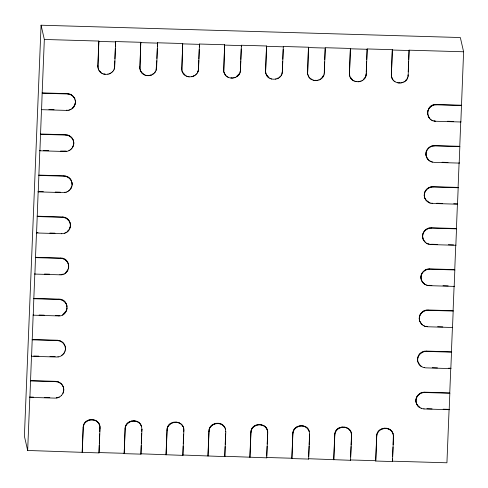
<?xml version="1.0" encoding="UTF-8"?>
<svg xmlns="http://www.w3.org/2000/svg" width="488" height="488" viewBox="0 0 488 488"><rect width="100%" height="100%" fill="white"/><g stroke="black" fill="none" stroke-linecap="round" stroke-linejoin="round"><path stroke-width="0.73" d="M461.435 105.213L436.278 104.475C425.426 103.584 424.834 121.414 435.686 121.256L460.843 121.994L463.6 51.777L460.337 37.533L41.071 25.211L24.4 436.223L27.663 450.467L99.015 452.907L100.016 428.244C101.04 417.399 83.241 416.618 83.167 427.409L82.167 452.071M27.663 450.467L29.829 397.037L33.532 397.147M63.782 389.467L63.532 387.777C65.026 392.956 60.384 398.446 55.065 398.116L29.908 397.378L31.5 355.935L31.574 356.277L56.73 357.021C62.049 357.35 66.691 351.86 65.197 346.675L65.453 348.365M31.574 356.277L33.166 314.833L33.245 315.181L58.401 315.919C69.241 316.803 69.894 298.967 58.987 299.132L33.831 298.394L34.831 273.731L34.91 274.079L60.067 274.817C70.912 275.702 71.559 257.865 60.652 258.03L35.502 257.292L36.502 232.636L37.979 232.678M70.278 223.718L69.802 222.077C72.279 227.457 67.637 234.124 61.732 233.715L36.576 232.977L38.168 191.534L43.347 191.686M72.12 183.964L71.864 182.274C73.359 187.453 68.716 192.943 63.403 192.614L38.247 191.876L39.833 150.432L39.912 150.774L65.069 151.512C70.388 151.841 75.03 146.351 73.535 141.172L73.786 142.862M39.912 150.774L41.504 109.33L41.578 109.672L66.734 110.416C72.053 110.739 76.695 105.255 75.201 100.071L75.28 100.412C74.646 96.63 71.144 93.696 67.326 93.629L42.169 92.891L44.335 39.461L41.071 25.211M33.245 315.181L33.831 298.394M34.91 274.079L35.502 257.292M41.578 109.672L42.169 92.891M65.374 348.023L65.398 349.725M68.448 268.851L68.533 264.472M69.613 229.024L70.321 226.078L70.199 223.376M72.041 183.616L72.065 185.318M73.706 142.514L73.731 144.216M140.77 42.291L139.903 68.656L140.77 42.291L115.613 41.553L114.692 66.557C114.741 75.719 100.095 77.427 98.186 68.405L98.265 68.747L97.838 65.721L98.838 41.059L44.335 39.461M82.246 452.413L83.247 427.75C83.204 418.777 97.399 416.844 99.668 425.56L99.595 425.219M97.899 67.076L97.978 67.423L98.838 41.059M99.015 452.907L99.241 445.087M99.302 443.592L99.698 433.881M99.784 431.636L99.881 426.543L99.961 426.89M114.521 67.905L114.82 60.982M114.912 58.743L115.339 48.282M115.4 46.787L115.613 41.553M141.52 426.451L141.941 429.477L140.941 454.139L124.172 453.645L125.093 428.641C125.038 419.473 139.696 417.783 141.599 426.793L141.014 425.194M124.172 453.645L125.172 428.983C125.142 420.729 137.708 418.002 141.093 425.536M140.941 454.139L141.197 445.575M141.288 443.33L141.685 433.618M141.776 431.374L141.868 429.135L141.941 429.477M140.697 71.236L140.111 69.638C141.721 77.263 153.58 77.745 156.05 70.443L156.813 60.719M156.898 58.481L157.295 48.763M157.386 46.525L157.539 42.785L182.695 43.523L181.829 69.888L182.695 43.523M156.05 70.443L156.618 67.789L157.539 42.785M166.018 454.535L167.018 429.873C167.097 419.094 184.879 419.851 183.872 430.709L182.872 455.371L140.867 453.797M166.097 454.877L167.097 430.215C167.067 421.961 179.633 419.235 183.018 426.768L182.939 426.427M182.872 455.371L183.153 446.056M183.244 443.818L183.641 434.1M183.732 431.862L183.445 427.683L183.525 428.025M198.799 60.457L198.464 68.68C199.116 78.019 183.927 80.081 182.036 70.87L182.622 72.468M198.86 58.963L199.25 49.251M199.342 47.007L199.464 44.018L224.62 44.756L223.754 71.12L224.62 44.756M198.543 69.022L199.464 44.018M207.949 455.768L208.949 431.105C208.894 421.943 223.541 420.235 225.45 429.257L225.371 428.915L225.798 431.941L224.797 456.603L182.793 455.023M208.022 456.109L209.023 431.447C208.992 423.194 221.558 420.467 224.944 428L224.864 427.659M224.797 456.603L225.108 446.544M225.2 444.3L225.627 433.838M240.755 60.945L240.389 69.912C241.048 79.251 225.852 81.313 223.968 72.102L224.547 73.7M240.816 59.451L241.237 48.989M241.328 46.744L241.389 45.25L266.546 45.988L265.625 70.992L266.546 45.988M240.468 70.254L241.389 45.25M249.874 457L250.875 432.337C250.966 421.48 268.717 422.431 267.723 433.173L266.722 457.835L224.718 456.256M249.954 457.341L250.954 432.679C250.911 423.706 265.1 421.772 267.375 430.489M266.704 455.993L267.101 446.282M267.192 444.037L267.583 434.326M282.711 61.427L282.314 71.144C282.942 81.27 266.149 82.252 265.606 72.004L265.972 73.676L265.893 73.334M282.802 59.188L283.192 49.471M282.393 71.486L283.315 46.482L308.471 47.22L307.611 73.584L308.471 47.22M309.221 431.38L309.648 434.405L308.648 459.068L291.879 458.574L292.8 433.57C292.745 424.401 307.403 422.706 309.3 431.721L308.721 430.117M291.879 458.574L292.879 433.911C292.849 425.658 305.409 422.931 308.794 430.465M308.66 456.481L309.087 446.02M309.148 444.525L309.569 434.064L309.648 434.405M324.27 71.626L324.666 61.915M324.758 59.67L325.185 49.209M307.531 73.237L307.897 74.908L307.818 74.566C309.728 83.588 324.374 81.88 324.319 72.718L325.246 47.714L350.396 48.452L349.475 73.456L350.396 48.452M333.725 459.464L334.725 434.802C334.817 423.944 352.568 424.889 351.574 435.638L350.573 460.3L308.569 458.72L308.648 459.068M333.804 459.806L334.805 435.144C334.762 426.17 348.957 424.237 351.232 432.954M350.616 456.963L351.043 446.502M351.104 445.007L351.494 435.296L351.153 432.612M366.232 72.114L366.653 61.653M366.744 59.408L367.171 48.946L392.328 49.684L391.4 74.688L392.328 49.684M367.171 48.946L366.25 73.95C366.25 83.893 350.036 84.497 349.457 74.469L349.823 76.14L349.743 75.799M393.078 433.844L393.499 436.87L392.498 461.532L375.73 461.038L376.651 436.034C376.596 426.866 391.254 425.17 393.157 434.186L392.572 432.581M375.73 461.038L376.73 436.376C376.699 428.122 389.265 425.396 392.651 432.929M392.498 461.532L392.511 458.946M392.602 456.701L392.999 446.99M393.09 444.745L393.365 435.168L393.444 435.516M408.218 71.852L408.639 61.39M408.7 59.896L409.096 50.179L463.6 51.777M391.748 77.372L391.382 75.701C391.968 85.668 408.169 85.168 408.175 75.183L409.096 50.179M415.886 400.831C415.599 396.116 419.93 391.937 424.603 392.175L449.759 392.919L449.838 393.261L449.173 409.7L424.017 408.962C419.686 408.926 415.965 405.144 415.886 400.831L416.142 402.521L416.063 402.179M417.557 359.729C417.264 355.014 421.595 350.835 426.274 351.079L451.43 351.817L451.51 352.159L450.839 368.599L425.682 367.86C421.351 367.824 417.636 364.042 417.557 359.729L417.807 361.419L417.728 361.077M419.222 318.627C418.936 313.912 423.267 309.734 427.939 309.978L453.096 310.716L453.175 311.057L452.51 327.497L427.354 326.759C423.023 326.722 419.302 322.94 419.222 318.627L419.473 320.317L419.393 319.975M420.888 277.532C420.601 272.81 424.932 268.638 429.605 268.876L454.761 269.614L454.84 269.956L454.175 286.401L429.019 285.657C424.688 285.62 420.967 281.844 420.888 277.532L421.144 279.215L421.065 278.874M422.559 236.43C422.266 231.709 426.597 227.536 431.276 227.774L456.433 228.512L456.512 228.86L455.841 245.299L430.684 244.555C426.335 244.537 422.687 240.724 422.559 236.43L423.206 239.413L423.126 239.071M424.225 195.328C423.938 190.613 428.269 186.434 432.941 186.672L458.098 187.41L458.177 187.758L457.512 204.197L432.356 203.459C428.025 203.423 424.304 199.641 424.225 195.328L424.475 197.018L424.395 196.67M425.89 154.226C425.603 149.511 429.934 145.333 434.607 145.57L459.763 146.315L459.842 146.656L459.178 163.096L434.021 162.358C429.69 162.321 425.969 158.539 425.89 154.226L426.146 155.916L426.067 155.574M415.965 401.173C415.678 396.457 420.009 392.279 424.682 392.523L449.838 393.261M417.636 360.071C417.344 355.355 421.675 351.183 426.353 351.421L451.51 352.159M419.302 318.975C419.015 314.254 423.346 310.081 428.019 310.319L453.175 311.057M420.967 277.873C420.68 273.158 425.011 268.979 429.684 269.217L454.84 269.956M422.639 236.771C422.346 232.056 426.677 227.878 431.355 228.116L456.512 228.86M424.304 195.67C424.017 190.954 428.348 186.776 433.021 187.014L458.177 187.758M425.969 154.568C425.682 149.853 430.013 145.674 434.686 145.918L459.842 146.656M427.732 114.473L427.811 114.814C426.579 109.709 431.172 104.505 436.357 104.816L461.514 105.554M443.177 409.182L449.094 409.359L446.929 462.789L392.425 461.184M449.759 392.919L450.76 368.257L448.539 368.19M451.43 351.817L452.431 327.155L452.51 327.497M453.096 310.716L454.096 286.053L454.175 286.401M454.761 269.614L455.761 244.952L455.841 245.299M456.433 228.512L457.433 203.856L453.73 203.746M458.098 187.41L459.098 162.754L459.178 163.096M459.763 146.315L460.764 121.652L460.843 121.994M365.683 76.604L366.171 73.609M71.956 108.83L73.828 106.555L75.323 102.773L75.396 103.121M62.946 393.426L63.647 390.479L63.727 390.821M197.372 72.901L198.293 70.028L198.372 70.37M72.242 147.998L73.371 145.21L73.45 145.552M70.571 189.094L71.706 186.306L71.785 186.654M320.244 79.489L322.269 77.372L323.678 75.03L323.757 75.372M65.288 273.237L67.869 269.779L67.948 270.126M62.433 315.047L66.197 310.88L66.276 311.222M236.314 76.683L239.224 73.792L239.297 74.133M66.954 232.136L68.826 229.854L68.906 230.196M363.218 79.574L365 77.488L365.079 77.83M152.457 74.219L153.586 73.413L153.665 73.755M60.549 151.042L66.374 151.097L66.453 151.445M55.364 315.486L59.707 315.504L59.786 315.846M98.918 41.407L115.693 41.895M140.843 42.639L157.618 43.127M182.774 43.871L199.543 44.359M224.7 45.103L241.469 45.591M266.625 46.33L283.394 46.824M308.55 47.562L325.319 48.056M350.475 48.794L367.25 49.288M392.401 50.026L409.176 50.52M42.249 93.232L67.405 93.971C70.62 94.056 73.682 96.112 74.884 99.119L74.804 98.771M48.898 109.55L54.083 109.702M447.447 121.262L453.364 121.433M40.504 133.993L65.654 134.731C69.473 134.798 72.974 137.732 73.615 141.514M40.577 134.334L65.734 135.072C68.954 135.158 72.017 137.213 73.218 140.215L73.139 139.873M43.536 150.542L48.715 150.694M442.079 162.254L448.002 162.425M38.833 175.094L63.989 175.833C67.808 175.894 71.309 178.834 71.943 182.616M38.912 175.436L64.068 176.174C67.289 176.26 70.345 178.315 71.547 181.316L71.468 180.975M55.187 192.034L60.366 192.187M436.717 203.246L442.634 203.417M37.167 216.19L62.324 216.934C65.642 217.02 68.857 219.21 69.882 222.418M37.247 216.538L63.775 217.428L66.35 218.386L69.272 221.204L69.192 220.863M49.819 233.026L54.998 233.179M431.349 244.238L437.266 244.409M448.362 244.738L453.541 244.891M35.575 257.64L60.732 258.378C64.422 258.445 67.856 261.184 68.613 264.819M44.451 274.018L49.63 274.171M431.898 285.401L428.94 285.315L429.019 285.657M443 285.73L448.179 285.883M33.91 298.735L59.066 299.479C62.751 299.547 66.191 302.286 66.941 305.921M39.083 315.01L44.262 315.163M437.632 326.722L442.811 326.875M32.165 339.495L57.322 340.234C61.14 340.301 64.642 343.235 65.276 347.017M32.245 339.837L57.401 340.575C60.616 340.661 63.678 342.716 64.88 345.724L64.8 345.376M33.715 356.002L38.9 356.155M49.996 356.478L55.175 356.63M432.264 367.714L437.443 367.867M30.5 380.597L55.656 381.335C59.469 381.402 62.97 384.337 63.611 388.119M30.573 380.939L55.73 381.677C58.95 381.762 62.013 383.818 63.214 386.825L63.135 386.478M44.628 397.47L49.806 397.622M426.896 408.706L432.075 408.859M98.936 452.565L124.092 453.303M291.8 458.232L266.643 457.488L266.722 457.835M375.65 460.696L350.494 459.952L350.573 460.3M427.275 326.417L425.896 326.265L425.975 326.606M356.759 81.533L355.404 81.27L355.478 81.612M105.201 74.139L103.846 73.877L103.92 74.219M429.233 244.061L427.903 243.689L427.982 244.03M424.877 198.311L424.798 197.969L426.213 200.281L429.647 202.929M312.186 79.556L310.99 78.873L311.07 79.221M140.617 70.894L142.228 73.078L144.558 74.975M421.54 280.515L421.461 280.173L422.876 282.479L425.066 284.553M418.204 362.718L418.125 362.37L419.546 364.682L421.736 366.75M416.538 403.82L416.459 403.472L417.874 405.784L419.985 407.51M350.329 77.397L350.25 77.055L352.995 80.453M266.478 74.932L266.399 74.591L269.144 77.989M182.542 72.126L185.214 75.176M99.485 71.163L99.406 70.821L101.437 73.06M426.543 157.215L426.463 156.868L428.94 160.473M423.816 240.627L423.736 240.285L425.609 242.67M419.875 321.616L419.796 321.275L422.272 324.874M224.474 73.359L226.157 75.89M428.208 116.113L428.129 115.766L429.629 118.419M391.669 77.031L392.968 79.788M436.278 104.475L436.357 104.816M434.893 104.542L434.973 104.883M457.433 203.856L457.512 204.197M433.533 104.835L433.612 105.182M432.246 105.347L432.325 105.689M435.686 121.256L434.235 120.762L434.314 121.103M431.056 106.055L431.136 106.396M430.001 106.945L430.08 107.287M432.905 120.383L432.984 120.731M429.105 107.988L429.184 108.33M431.66 119.804L431.74 120.146M428.397 109.166L428.476 109.507M430.532 119.029L430.611 119.371M427.897 110.434L427.976 110.776M427.616 111.77L427.695 112.112M428.738 116.98L428.818 117.327M427.561 113.124L427.64 113.466M434.607 145.57L434.686 145.918M433.222 145.644L433.301 145.985M431.868 145.936L431.947 146.284M430.581 146.449L430.654 146.79M429.391 147.156L429.464 147.498M432.569 161.864L432.642 162.205M428.33 148.041L428.409 148.389M431.24 161.485L431.319 161.833M427.439 149.09L427.519 149.432M429.989 160.906L430.068 161.247M426.732 150.267L426.811 150.609M426.231 151.536L426.311 151.878M427.878 159.179L427.958 159.521M408.175 75.183L408.096 74.841L408.005 76.531M425.945 152.866L426.024 153.214M427.073 158.081L427.152 158.429M432.941 186.672L433.021 187.014M407.614 77.836L407.535 77.494L407.004 79.062M431.557 186.745L431.636 187.087M406.199 80.178L406.12 79.837L405.223 81.148M430.202 187.038L430.282 187.38M428.909 187.544L428.989 187.892M432.276 203.112L432.356 203.459M404.015 81.612L404.095 81.953M427.72 188.258L427.799 188.6M430.898 202.959L430.977 203.307M402.771 82.222L402.85 82.563M426.665 189.143L426.744 189.49M401.447 82.618L401.526 82.966M425.774 190.192L425.847 190.534M428.324 202.008L428.403 202.349M425.066 191.363L425.139 191.711M400.148 83.149L400.069 82.808L398.684 82.765L398.763 83.106M427.195 201.227L427.275 201.575M424.56 192.638L424.639 192.98M426.213 200.281L426.292 200.623M424.279 193.968L424.359 194.309M425.408 199.183L425.487 199.525M431.276 227.774L431.355 228.116M397.33 82.502L397.409 82.844M429.891 227.847L429.971 228.189M428.531 228.14L428.61 228.482M394.847 81.337L394.926 81.685M393.785 80.471L393.865 80.819M427.244 228.646L427.323 228.988M430.605 244.214L430.684 244.555M392.175 78.287L392.254 78.629M426.055 229.354L426.134 229.702M424.999 230.244L425.079 230.586M424.102 231.294L424.182 231.635M426.658 243.109L426.738 243.451M423.395 232.465L423.474 232.813M422.895 233.74L422.974 234.081M424.548 241.383L424.627 241.725M422.614 235.07L422.693 235.411M422.73 237.772L422.809 238.12M429.605 268.876L429.684 269.217M428.22 268.949L428.299 269.291M450.76 368.257L450.839 368.599M426.866 269.242L426.945 269.583M425.579 269.748L425.652 270.09M424.389 270.456L424.462 270.803M427.567 285.163L427.64 285.504M423.328 271.346L423.407 271.688M426.238 284.791L426.317 285.132M422.437 272.396L422.516 272.737M421.73 273.567L421.809 273.908M423.858 283.43L423.938 283.772M421.229 274.836L421.309 275.183M422.876 282.479L422.956 282.826M420.943 276.171L421.022 276.513M422.071 281.387L422.15 281.728M427.939 309.978L428.019 310.319M426.555 310.045L426.634 310.392M449.094 409.359L449.173 409.7M425.2 310.344L425.28 310.685M423.907 310.85L423.987 311.191M422.718 311.558L422.797 311.899M421.662 312.448L421.742 312.79M424.645 326.234L423.322 325.307L423.401 325.655M420.772 313.497L420.845 313.839M366 74.957L366.079 75.298M420.064 314.668L420.137 315.01M419.558 315.937L419.637 316.285M421.211 323.581L421.29 323.928M419.277 317.273L419.357 317.615M420.406 322.483L420.485 322.83M426.274 351.079L426.353 351.421M424.889 351.147L424.969 351.494M362.09 80.38L362.169 80.721M423.529 351.445L423.608 351.787M360.845 80.99L360.925 81.331M422.242 351.952L422.321 352.293M359.522 81.392L359.595 81.734M421.053 352.659L421.132 353.001M424.231 367.366L424.31 367.708M358.143 81.575L358.222 81.917M419.997 353.55L420.076 353.891M419.1 354.593L419.18 354.941M418.393 355.77L418.472 356.112M420.528 365.634L420.607 365.976M417.893 357.039L417.972 357.381M419.546 364.682L419.625 365.024M354.111 80.788L354.19 81.13M417.612 358.375L417.691 358.717M418.735 363.584L418.814 363.932M424.603 392.175L424.682 392.523M351.86 79.239L351.94 79.587M423.218 392.248L423.297 392.59M350.964 78.214L351.043 78.556M421.864 392.541L421.943 392.889M420.577 393.053L420.656 393.395M423.938 408.621L424.017 408.962M419.387 393.761L419.466 394.103M418.326 394.652L418.405 394.993M421.235 408.09L421.315 408.438M417.435 395.695L417.514 396.036M416.728 396.872L416.807 397.214M418.856 406.736L418.936 407.077M416.227 398.141L416.307 398.483M417.874 405.784L417.954 406.126M415.941 399.471L416.02 399.818M417.069 404.686L417.149 405.034M324.245 72.377L324.319 72.718M324.075 73.725L324.154 74.066M323.074 76.256L323.154 76.598M322.269 77.372L322.348 77.714M321.293 78.342L321.372 78.684M318.92 79.757L319 80.099M317.59 80.16L317.67 80.502M316.297 80.685L316.218 80.343L314.833 80.3L314.912 80.642M313.473 80.038L313.552 80.38M393.426 436.528L393.499 436.87M391.858 431.423L391.937 431.77M390.961 430.398L391.04 430.739M309.935 78.007L310.014 78.354M389.906 429.531L389.979 429.879M309.111 77.324L308.325 75.823L308.404 76.165M307.471 71.882L307.55 72.224M388.71 428.848L388.79 429.196M387.417 428.373L387.496 428.714M386.063 428.11L386.142 428.452M384.678 428.067L384.757 428.409M383.3 428.25L383.379 428.592M381.976 428.653L382.055 428.995M380.731 429.263L380.811 429.605M379.603 430.062L379.682 430.41M378.627 431.038L378.706 431.38M377.822 432.148L377.901 432.496M377.218 433.381L377.291 433.722M376.821 434.686L376.901 435.028M376.651 436.034L376.73 436.376M282.229 72.834L282.149 72.492L281.832 74.139M281.149 75.024L281.228 75.365M280.423 76.482L280.344 76.14L279.441 77.452M278.319 78.257L278.239 77.915L276.995 78.525L277.074 78.867M275.665 78.928L275.744 79.269M271.548 78.806L271.627 79.147M270.254 78.324L270.334 78.666M351.439 433.936L351.519 434.283M350.646 431.349L350.726 431.697M351.494 435.296L351.574 435.638M349.933 430.19L350.012 430.538M349.036 429.165L349.115 429.513M268.004 76.775L268.083 77.122M347.975 428.299L348.054 428.647M267.107 75.75L267.186 76.091M346.785 427.616L346.864 427.964M345.492 427.14L345.571 427.482M344.138 426.878L344.217 427.22M342.753 426.835L342.832 427.177M341.374 427.018L341.454 427.36M340.051 427.421L340.13 427.762M338.806 428.031L338.885 428.373M337.678 428.836L337.757 429.178M336.702 429.806L336.781 430.148M335.897 430.916L335.976 431.264M335.286 432.148L335.366 432.49M334.896 433.454L334.975 433.795M334.725 434.802L334.805 435.144M240.297 71.602L240.218 71.26L239.907 72.907M238.418 74.908L238.498 75.25M237.436 75.878L237.516 76.219M235.149 77.635L235.07 77.293L233.74 77.696L233.819 78.037M232.441 78.22L232.367 77.879L230.983 77.836L231.056 78.178M228.408 77.433L227.14 76.409L227.219 76.756M308.007 428.964L308.087 429.306M307.111 427.933L307.19 428.281M306.049 427.067L306.129 427.415M225.181 74.518L225.261 74.859M223.62 69.418L223.699 69.76M304.86 426.384L304.939 426.732M303.566 425.908L303.646 426.25M302.212 425.646L302.292 425.987M300.828 425.603L300.901 425.945M299.449 425.786L299.528 426.128M298.119 426.189L298.199 426.53M296.881 426.799L296.954 427.14M295.752 427.604L295.832 427.945M294.77 428.574L294.85 428.915M293.971 429.684L294.05 430.032M293.361 430.916L293.44 431.258M292.971 432.222L293.05 432.563M292.8 433.57L292.879 433.911M197.902 71.333L197.982 71.675M196.493 73.676L196.566 74.017M195.511 74.646L195.59 74.987M194.462 75.793L194.383 75.451L193.138 76.061L193.218 76.403M191.814 76.463L191.894 76.805M189.131 76.945L187.697 76.341L187.776 76.683M186.404 75.86L186.483 76.207M267.662 431.819L267.296 430.148M266.79 428.891L266.869 429.233M267.644 432.832L267.723 433.173M266.082 427.732L266.161 428.074M265.185 426.701L265.265 427.049M184.153 74.31L184.232 74.658M264.124 425.835L264.203 426.183M183.256 73.285L183.335 73.627M181.695 68.186L181.774 68.527M262.934 425.158L263.014 425.499M261.641 424.676L261.721 425.017M260.281 424.414L260.36 424.755M258.896 424.371L258.976 424.712M257.524 424.554L257.603 424.895M256.194 424.956L256.273 425.298M254.95 425.566L255.029 425.908M253.827 426.372L253.9 426.713M252.845 427.342L252.924 427.683M252.04 428.452L252.119 428.8M251.436 429.684L251.515 430.026M251.039 430.989L251.119 431.331M250.875 432.337L250.954 432.679M156.538 67.448L156.618 67.789M156.367 68.796L156.447 69.137M155.446 71.669L155.367 71.327L154.641 72.785M151.292 75.17L151.213 74.829L149.889 75.231L149.969 75.573M148.511 75.414L148.59 75.756M147.126 75.372L147.205 75.713M145.772 75.109L145.851 75.451M225.718 431.599L225.798 431.941M224.157 426.5L224.23 426.841M143.289 73.944L143.368 74.292M223.254 425.469L223.333 425.817M142.228 73.078L142.307 73.426M222.199 424.603L222.278 424.95M141.331 72.053L141.41 72.395M139.769 66.954L139.843 67.295M221.003 423.926L221.082 424.267M219.716 423.444L219.795 423.785M218.356 423.181L218.435 423.523M216.971 423.139L217.05 423.48M215.598 423.322L215.678 423.663M214.269 423.724L214.348 424.066M213.024 424.334L213.103 424.676M211.896 425.139L211.975 425.481M210.92 426.109L210.999 426.451M210.114 427.22L210.194 427.567M209.511 428.452L209.59 428.793M209.114 429.757L209.193 430.099M208.949 431.105L209.023 431.447M114.613 66.215L114.692 66.557M114.046 68.869L114.125 69.211M113.442 70.095L113.521 70.443M112.636 71.211L112.716 71.553M111.66 72.181L111.74 72.523M110.532 72.987L110.611 73.328M109.288 73.597L109.367 73.938M107.958 73.999L108.037 74.341M102.553 73.395L102.632 73.743M183.732 429.007L183.811 429.355M183.793 430.367L183.872 430.709M182.225 425.268L182.305 425.609M181.329 424.237L181.408 424.584M100.302 71.846L100.382 72.194M180.273 423.37L180.346 423.718M97.838 65.721L97.917 66.063M98.692 69.662L98.771 70.004M179.078 422.693L179.157 423.035M177.791 422.212L177.864 422.553M176.43 421.949L176.51 422.291M175.046 421.906L175.125 422.248M173.673 422.09L173.746 422.431M172.343 422.492L172.423 422.834M171.099 423.102L171.178 423.444M169.97 423.907L170.05 424.249M168.994 424.877L169.074 425.219M168.189 425.987L168.269 426.335M167.585 427.22L167.665 427.561M167.189 428.525L167.268 428.867M167.018 429.873L167.097 430.215M75.378 101.419L75.457 101.76M74.194 97.557L74.274 97.905M73.383 96.465L73.462 96.807M75.036 104.109L75.115 104.45M72.407 95.514L72.48 95.855M74.536 105.377L74.615 105.719M71.272 94.739L71.352 95.081M73.828 106.555L73.908 106.896M70.028 94.153L70.107 94.501M72.932 107.598L73.011 107.939M68.698 93.781L68.778 94.123M67.326 93.629L67.405 93.971M70.687 109.196L70.766 109.538M69.4 109.702L69.479 110.05M140.3 424.035L140.379 424.377M68.039 110.001L68.119 110.343M139.403 423.005L139.483 423.352M138.342 422.138L138.421 422.486M66.655 110.068L66.734 110.416M72.529 138.659L72.602 139.007M137.152 421.461L137.232 421.803M71.718 137.567L71.797 137.909M70.736 136.616L70.815 136.957M135.859 420.979L135.939 421.321M72.871 146.479L72.95 146.821M69.607 135.841L69.686 136.183M134.505 420.717L134.584 421.059M68.363 135.255L68.442 135.597M71.266 148.7L71.346 149.041M133.12 420.674L133.2 421.016M67.033 134.883L67.112 135.225M70.211 149.59L70.29 149.932M131.742 420.857L131.821 421.199M65.654 134.731L65.734 135.072M69.022 150.298L69.101 150.639M130.418 421.26L130.497 421.601M129.174 421.87L129.253 422.212M128.045 422.675L128.124 423.017M64.989 151.17L65.069 151.512M127.069 423.645L127.148 423.987M70.858 179.761L70.937 180.102M70.052 178.663L70.132 179.011M126.264 424.761L126.343 425.103M69.07 177.717L69.15 178.059M71.199 187.581L71.278 187.923M125.66 425.987L125.733 426.329M67.942 176.937L68.021 177.284M125.263 427.293L125.343 427.634M125.093 428.641L125.172 428.983M66.697 176.357L66.771 176.699M69.601 189.801L69.68 190.143M65.368 175.985L65.447 176.327M68.546 190.692L68.625 191.034M63.989 175.833L64.068 176.174M67.356 191.4L67.429 191.741M66.063 191.906L66.142 192.248M64.709 192.199L64.788 192.546M70.376 224.718L70.455 225.059M70.321 226.078L70.394 226.42M68.387 219.765L68.46 220.112M70.034 227.408L70.113 227.75M67.405 218.819L67.478 219.161M66.27 218.038L66.35 218.386M65.026 217.459L65.105 217.8M67.93 230.903L68.009 231.245M63.696 217.087L63.775 217.428M62.324 216.934L62.403 217.276M65.685 232.501L65.764 232.843M64.398 233.008L64.477 233.349M61.653 233.374L61.732 233.715M68.137 263.178L68.216 263.52M68.704 265.82L68.784 266.161M67.527 261.964L67.6 262.306M68.649 267.18L68.729 267.522M66.716 260.866L66.795 261.208M65.734 259.921L65.813 260.263M64.605 259.14L64.684 259.482M67.161 270.956L67.24 271.298M63.361 258.561L63.44 258.902M66.264 271.999L66.344 272.347M62.031 258.183L62.11 258.53M99.088 423.962L99.168 424.304M99.936 427.903L100.016 428.244M60.652 258.03L60.732 258.378M98.375 422.803L98.454 423.145M64.019 273.597L64.099 273.945M97.478 421.772L97.557 422.12M62.726 274.11L62.806 274.451M96.417 420.906L96.496 421.254M95.227 420.229L95.306 420.571M61.372 274.402L61.451 274.744M93.934 419.747L94.013 420.089M59.987 274.476L60.067 274.817M66.466 304.28L66.545 304.622M67.118 307.263L66.862 305.573M92.58 419.485L92.659 419.826M65.856 303.066L65.935 303.408M67.063 308.623L66.984 308.276L66.783 309.953M65.05 301.968L65.13 302.31M91.195 419.442L91.274 419.784M64.068 301.017L64.148 301.364M38.168 191.534L38.247 191.876M62.94 300.242L63.019 300.584M65.49 312.058L65.569 312.399M89.816 419.625L89.896 419.967M61.695 299.656L61.769 300.004M64.599 313.101L64.678 313.449M88.493 420.028L88.566 420.369M60.366 299.284L60.445 299.632M63.544 313.991L63.623 314.333M87.248 420.638L87.328 420.979M58.987 299.132L59.066 299.479M86.12 421.443L86.199 421.785M85.144 422.413L85.217 422.754M84.339 423.529L84.418 423.871M83.729 424.755L83.808 425.097M58.322 315.571L58.401 315.919M83.338 426.061L83.418 426.402M64.19 344.168L64.27 344.51M83.167 427.409L83.247 427.75M63.385 343.07L63.458 343.412M65.032 350.713L65.111 351.055M62.403 342.118L62.476 342.46M64.611 352.324L64.532 351.982L63.904 353.501M36.502 232.636L36.576 232.977M61.268 341.344L61.348 341.685M60.024 340.758L60.103 341.106M62.928 354.203L63.007 354.544M58.694 340.386L58.773 340.728M61.872 355.093L61.952 355.435M57.322 340.234L57.401 340.575M58.041 356.606L58.115 356.948M62.525 385.264L62.598 385.611M61.714 384.172L61.793 384.514M63.367 391.815L63.446 392.157M60.732 383.22L60.811 383.562M59.603 382.446L59.682 382.787M58.359 381.86L58.438 382.202M61.262 395.304L61.342 395.646M57.029 381.488L57.108 381.829M55.656 381.335L55.73 381.677M59.017 396.903L59.097 397.244M57.804 397.757L57.724 397.409L56.37 397.702L56.449 398.049M29.829 397.037L29.908 397.378M223.681 70.772L224.047 72.444M181.749 69.54L182.115 71.211M139.824 68.308L140.19 69.979M391.327 74.347L391.461 76.043M349.396 73.115L349.536 74.817M265.545 70.65L265.685 72.352"/></g></svg>
